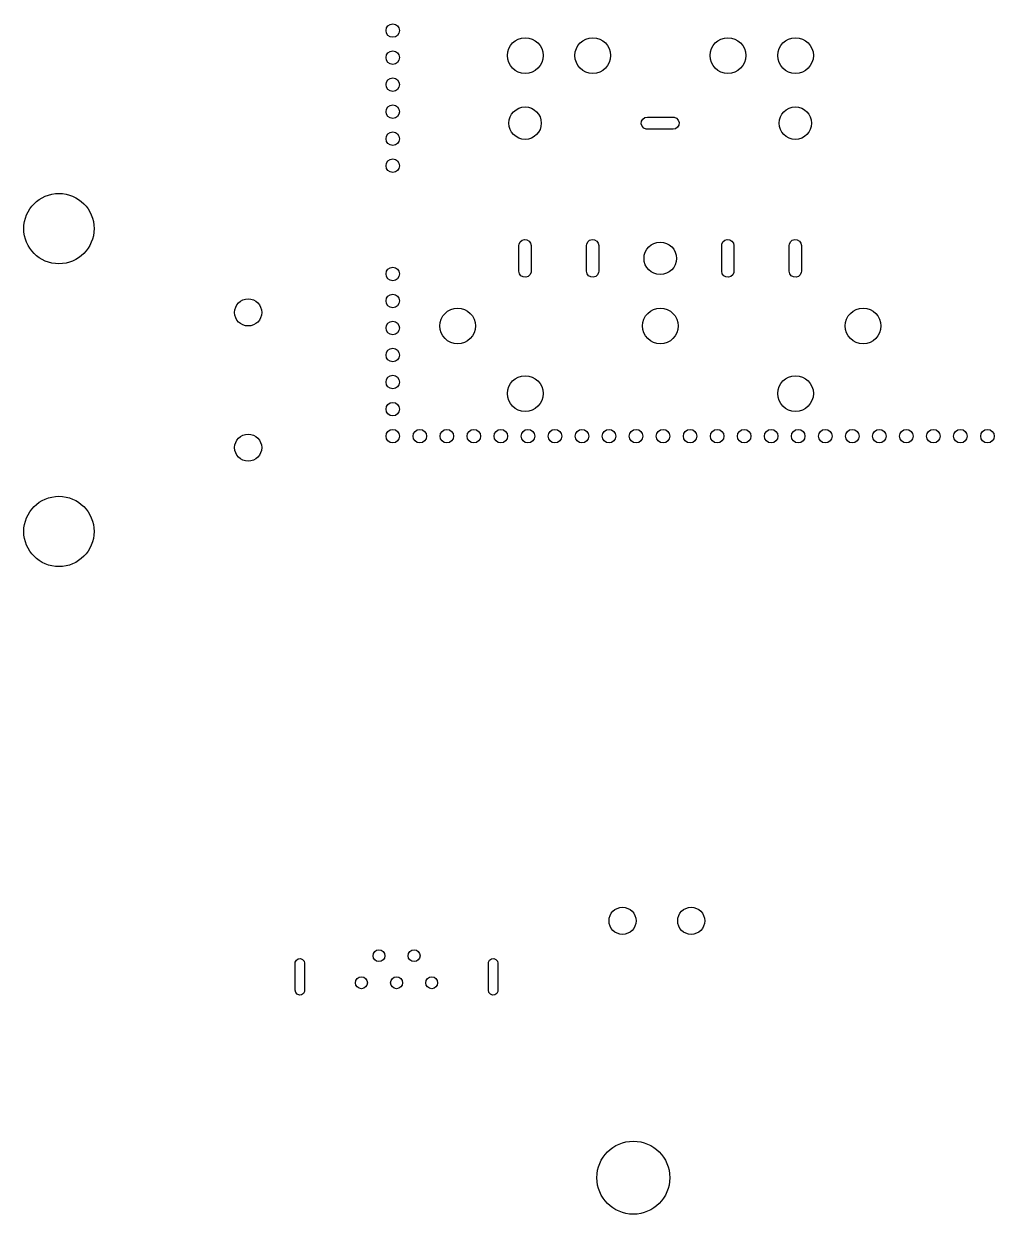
# Model space of a CAD drawing. Extents: x 0.83 to 7.45, y -5.14 to -0.82.
# Drawn here: x 2.616 to 4.03, y -2.553 to -0.82 of the extents above; entities that cross this region are included whole.
import ezdxf

# ---------------------------------------------------------------- set-up
doc = ezdxf.new("R2010")
doc.units = 0
doc.header["$MEASUREMENT"] = 0
doc.layers.add('BLACK', color=7, linetype='CONTINUOUS')

msp = doc.modelspace()

# ---------------------------------------------------------------- linework, layer by layer
at = {"layer": 'BLACK', "linetype": 'CONTINUOUS'}
for p, q in [((3.51558, -0.965493), (3.51597, -0.96183)), ((3.51672, -0.968996), (3.51558, -0.965493)), ((3.51597, -0.96183), (3.51781, -0.95864)), ((3.51918, -0.971733), (3.51672, -0.968996)), ((3.51781, -0.95864), (3.52079, -0.956474)), ((3.52079, -0.956474), (3.52439, -0.955709)), ((3.52439, -0.955709), (3.56179, -0.955709)), ((3.56179, -0.955709), (3.56363, -0.955902)), ((3.56363, -0.955902), (3.567, -0.9574)), ((3.56837, -0.970494), (3.56539, -0.972659)), ((3.567, -0.9574), (3.56946, -0.960138)), ((3.57022, -0.967304), (3.56837, -0.970494)), ((3.56946, -0.960138), (3.5706, -0.963641)), ((3.5706, -0.963641), (3.57022, -0.967304)), ((3.52255, -0.973232), (3.51918, -0.971733)), ((3.52439, -0.973425), (3.52255, -0.973232)), ((3.56179, -0.973425), (3.52439, -0.973425)), ((3.56539, -0.972659), (3.56179, -0.973425)), ((3.33738, -1.14272), (3.33758, -1.14087)), ((3.33738, -1.18012), (3.33738, -1.14272)), ((3.33758, -1.14087), (3.33907, -1.13751)), ((3.33907, -1.13751), (3.34181, -1.13505)), ((3.34181, -1.13505), (3.34531, -1.13391)), ((3.34531, -1.13391), (3.34898, -1.13429)), ((3.34898, -1.13429), (3.35217, -1.13613)), ((3.35217, -1.13613), (3.35433, -1.13911)), ((3.35433, -1.13911), (3.3551, -1.14272)), ((3.3551, -1.14272), (3.3551, -1.18012)), ((3.43581, -1.14272), (3.436, -1.14087)), ((3.43581, -1.18012), (3.43581, -1.14272)), ((3.436, -1.14087), (3.4375, -1.13751)), ((3.4375, -1.13751), (3.44024, -1.13505)), ((3.44024, -1.13505), (3.44374, -1.13391)), ((3.44374, -1.13391), (3.4474, -1.13429)), ((3.4474, -1.13429), (3.45059, -1.13613)), ((3.45059, -1.13613), (3.45276, -1.13911)), ((3.45276, -1.13911), (3.45352, -1.14272)), ((3.45352, -1.14272), (3.45352, -1.18012)), ((3.63266, -1.14272), (3.63285, -1.14087)), ((3.63266, -1.18012), (3.63266, -1.14272)), ((3.63285, -1.14087), (3.63435, -1.13751)), ((3.63435, -1.13751), (3.63709, -1.13505)), ((3.63709, -1.13505), (3.64059, -1.13391)), ((3.64059, -1.13391), (3.64425, -1.13429)), ((3.64425, -1.13429), (3.64744, -1.13613)), ((3.64744, -1.13613), (3.64961, -1.13911)), ((3.64961, -1.13911), (3.65037, -1.14272)), ((3.65037, -1.14272), (3.65037, -1.18012)), ((3.73108, -1.14272), (3.73128, -1.14087)), ((3.73108, -1.18012), (3.73108, -1.14272)), ((3.73128, -1.14087), (3.73277, -1.13751)), ((3.73277, -1.13751), (3.73551, -1.13505)), ((3.73551, -1.13505), (3.73901, -1.13391)), ((3.73901, -1.13391), (3.74268, -1.13429)), ((3.74268, -1.13429), (3.74587, -1.13613)), ((3.74587, -1.13613), (3.74803, -1.13911)), ((3.74803, -1.13911), (3.7488, -1.14272)), ((3.7488, -1.14272), (3.7488, -1.18012)), ((3.33815, -1.18372), (3.33738, -1.18012)), ((3.34031, -1.1867), (3.33815, -1.18372)), ((3.3435, -1.18854), (3.34031, -1.1867)), ((3.34717, -1.18893), (3.3435, -1.18854)), ((3.35067, -1.18779), (3.34717, -1.18893)), ((3.35341, -1.18532), (3.35067, -1.18779)), ((3.3549, -1.18196), (3.35341, -1.18532)), ((3.3551, -1.18012), (3.3549, -1.18196)), ((3.43657, -1.18372), (3.43581, -1.18012)), ((3.43874, -1.1867), (3.43657, -1.18372)), ((3.44193, -1.18854), (3.43874, -1.1867)), ((3.44559, -1.18893), (3.44193, -1.18854)), ((3.44909, -1.18779), (3.44559, -1.18893)), ((3.45183, -1.18532), (3.44909, -1.18779)), ((3.45333, -1.18196), (3.45183, -1.18532)), ((3.45352, -1.18012), (3.45333, -1.18196)), ((3.63342, -1.18372), (3.63266, -1.18012)), ((3.63559, -1.1867), (3.63342, -1.18372)), ((3.63878, -1.18854), (3.63559, -1.1867)), ((3.64244, -1.18893), (3.63878, -1.18854)), ((3.64594, -1.18779), (3.64244, -1.18893)), ((3.64868, -1.18532), (3.64594, -1.18779)), ((3.65018, -1.18196), (3.64868, -1.18532)), ((3.65037, -1.18012), (3.65018, -1.18196)), ((3.73185, -1.18372), (3.73108, -1.18012)), ((3.73401, -1.1867), (3.73185, -1.18372)), ((3.7372, -1.18854), (3.73401, -1.1867)), ((3.74087, -1.18893), (3.7372, -1.18854)), ((3.74437, -1.18779), (3.74087, -1.18893)), ((3.74711, -1.18532), (3.74437, -1.18779)), ((3.74861, -1.18196), (3.74711, -1.18532)), ((3.7488, -1.18012), (3.74861, -1.18196)), ((3.01162, -2.18615), (3.01315, -2.18323)), ((3.01315, -2.18323), (3.01586, -2.18135)), ((3.01586, -2.18135), (3.01914, -2.18096)), ((3.01914, -2.18096), (3.02222, -2.18213)), ((3.02222, -2.18213), (3.02441, -2.18459)), ((3.29311, -2.18615), (3.29465, -2.18323)), ((3.29465, -2.18323), (3.29736, -2.18135)), ((3.29736, -2.18135), (3.30063, -2.18096)), ((3.30063, -2.18096), (3.30372, -2.18213)), ((3.30372, -2.18213), (3.3059, -2.18459)), ((3.01142, -2.1878), (3.01162, -2.18615)), ((3.01142, -2.22717), (3.01142, -2.1878)), ((3.02441, -2.18459), (3.0252, -2.1878)), ((3.0252, -2.1878), (3.0252, -2.22717)), ((3.29291, -2.1878), (3.29311, -2.18615)), ((3.29291, -2.22717), (3.29291, -2.1878)), ((3.3059, -2.18459), (3.30669, -2.1878)), ((3.30669, -2.1878), (3.30669, -2.22717)), ((3.01221, -2.23037), (3.01142, -2.22717)), ((3.01439, -2.23284), (3.01221, -2.23037)), ((3.01748, -2.234), (3.01439, -2.23284)), ((3.02075, -2.23361), (3.01748, -2.234)), ((3.02346, -2.23173), (3.02075, -2.23361)), ((3.025, -2.22881), (3.02346, -2.23173)), ((3.0252, -2.22717), (3.025, -2.22881)), ((3.2937, -2.23037), (3.29291, -2.22717)), ((3.29589, -2.23284), (3.2937, -2.23037)), ((3.29897, -2.234), (3.29589, -2.23284)), ((3.30225, -2.23361), (3.29897, -2.234)), ((3.30496, -2.23173), (3.30225, -2.23361)), ((3.30649, -2.22881), (3.30496, -2.23173)), ((3.30669, -2.22717), (3.30649, -2.22881))]:
    msp.add_line(p, q, dxfattribs=at)
at = {"layer": 'BLACK'}
for centre, radius in [((3.15354, -0.829724), 0.009843), ((3.34646, -0.866142), 0.026), ((3.44488, -0.866142), 0.026), ((3.64173, -0.866142), 0.026), ((3.74016, -0.866142), 0.026), ((3.15354, -0.869094), 0.009843), ((3.15354, -0.908465), 0.009843), ((3.15354, -0.947835), 0.009843), ((3.34624, -0.964567), 0.023622), ((3.73994, -0.964567), 0.023622), ((3.15354, -0.987205), 0.009843), ((3.15354, -1.02657), 0.009843), ((2.66732, -1.11811), 0.051181), ((3.54309, -1.16142), 0.023622), ((3.15354, -1.18406), 0.009843), ((2.94291, -1.24016), 0.019685), ((3.15354, -1.22343), 0.009843), ((3.24803, -1.25984), 0.026), ((3.54331, -1.25984), 0.026), ((3.83858, -1.25984), 0.026), ((3.15354, -1.2628), 0.009843), ((3.15354, -1.30217), 0.009843), ((3.15354, -1.34154), 0.009843), ((3.34646, -1.35827), 0.026), ((3.74016, -1.35827), 0.026), ((3.15354, -1.38091), 0.009843), ((2.94291, -1.43701), 0.019685), ((3.15354, -1.42028), 0.009843), ((3.19291, -1.42028), 0.009843), ((3.23228, -1.42028), 0.009843), ((3.27165, -1.42028), 0.009843), ((3.31102, -1.42028), 0.009843), ((3.35039, -1.42028), 0.009843), ((3.38976, -1.42028), 0.009843), ((3.42913, -1.42028), 0.009843), ((3.4685, -1.42028), 0.009843), ((3.50787, -1.42028), 0.009843), ((3.54724, -1.42028), 0.009843), ((3.58661, -1.42028), 0.009843), ((3.62598, -1.42028), 0.009843), ((3.66535, -1.42028), 0.009843), ((3.70472, -1.42028), 0.009843), ((3.74409, -1.42028), 0.009843), ((3.78346, -1.42028), 0.009843), ((3.82283, -1.42028), 0.009843), ((3.8622, -1.42028), 0.009843), ((3.90157, -1.42028), 0.009843), ((3.94094, -1.42028), 0.009843), ((3.98031, -1.42028), 0.009843), ((4.01969, -1.42028), 0.009843), ((2.66732, -1.55906), 0.051181), ((3.48819, -2.12598), 0.019685), ((3.58819, -2.12598), 0.019685), ((3.13346, -2.17677), 0.008661), ((3.18465, -2.17677), 0.008661), ((3.10787, -2.21614), 0.008661), ((3.15906, -2.21614), 0.008661), ((3.21024, -2.21614), 0.008661), ((3.50394, -2.5), 0.05315)]:
    msp.add_circle(centre, radius, dxfattribs=at)

doc.saveas('drawing.dxf')
